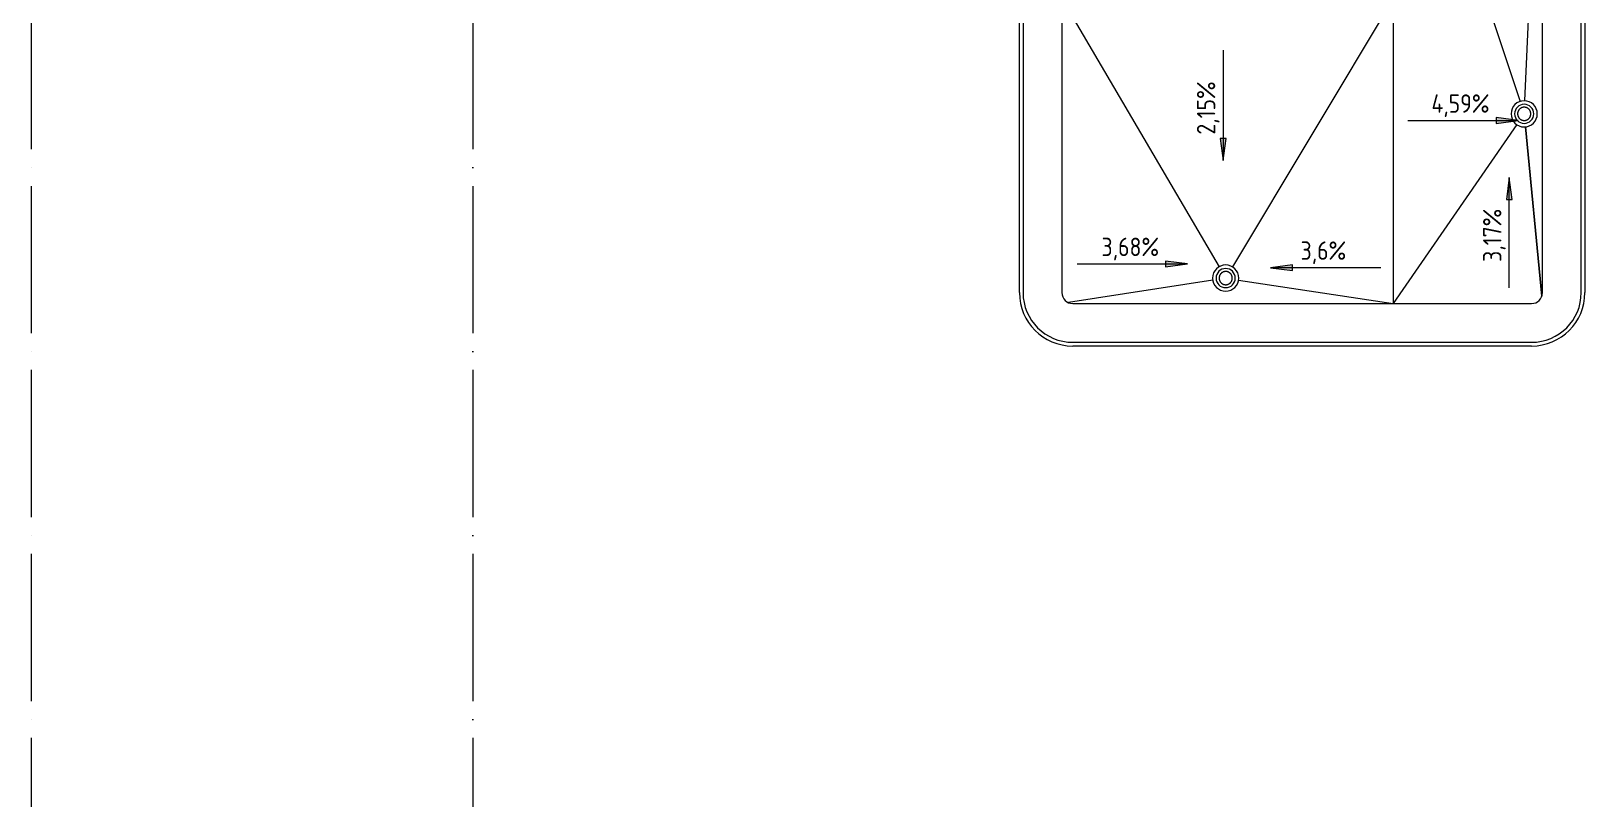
# Model space of a CAD drawing. Header units: millimetres. Extents: x -259793 to 503324, y -44556 to 93494.
# Drawn here: x 143486 to 164593, y 3784 to 14219 of the extents above; entities that cross this region are included whole.
import ezdxf

# ---------------------------------------------------------------- set-up
doc = ezdxf.new("R2010")
doc.units = ezdxf.units.MM
doc.linetypes.add('ADSK_Линия сетки', pattern=[25, 20, -2.5, 0, -2.5])
for name, color, linetype, lineweight in [('Крыша', 7, 'Continuous', 9), ('Оборудование', 8, 'Continuous', 18), ('Оси', 252, 'Continuous', 9), ('Размеры', 7, 'Continuous', 9), ('Стены внутренние', 7, 'Continuous', 18)]:
    doc.layers.add(name, color=color, linetype=linetype, lineweight=lineweight)
doc.styles.add('GOST Common_2', font='', dxfattribs={"width": 0.9, "height": 250})
doc.styles.get('GOST Common_2').set_extended_font_data('GOST type B')

# ---------------------------------------------------------------- blocks, each defined once
blk = doc.blocks.new('2 этаж')
at = {"layer": 'Размеры', "true_color": 0x636466}
for points in [[(163678, 14599), (163378, 14639), (163378, 14560)], [(159669, 14056), (159708, 14356), (159629, 14356)], [(163556, 13827), (163516, 13527), (163595, 13527)], [(159185, 12651), (158885, 12691), (158885, 12612)], [(160312, 12600), (160612, 12561), (160612, 12640)]]:
    blk.add_hatch(color=251, dxfattribs=at).paths.add_polyline_path(points)
at = {"layer": 'Крыша', "color": 251, "true_color": 0x636466}
for p, q in [((161978, 20051), (163703, 14858)), ((163766, 14867), (164006, 20051)), ((157478, 16259), (159614, 12612)), ((161978, 16259), (159794, 12611)), ((161978, 16259), (161978, 12113)), ((163658, 14546), (161978, 12113)), ((163775, 14515), (163997, 12212)), ((163997, 12212), (163775, 14515)), ((159529, 12432), (157567, 12127)), ((159877, 12432), (161978, 12113))]:
    blk.add_line(p, q, dxfattribs=at)
at = {"layer": 'Оборудование', "color": 251, "true_color": 0x636466, "flags": 128}
for points in [[(163848, 14691), (163848, 14694), (163848, 14698), (163848, 14702), (163847, 14705), (163846, 14709), (163846, 14712), (163845, 14716), (163844, 14719), (163842, 14722), (163841, 14726), (163840, 14729), (163838, 14732), (163836, 14735), (163835, 14738), (163833, 14741), (163830, 14744), (163828, 14747), (163826, 14750), (163824, 14753), (163821, 14755), (163818, 14758), (163816, 14760), (163813, 14762), (163810, 14764), (163807, 14766), (163804, 14768), (163801, 14770), (163798, 14772), (163794, 14773), (163791, 14775), (163788, 14776), (163784, 14777), (163781, 14778), (163777, 14779), (163774, 14779), (163770, 14780), (163767, 14780), (163763, 14781), (163759, 14781), (163756, 14781), (163752, 14780), (163749, 14780), (163745, 14780), (163741, 14779), (163738, 14778), (163734, 14777), (163731, 14776), (163728, 14775), (163724, 14774), (163721, 14772), (163718, 14771), (163715, 14769), (163711, 14767), (163708, 14765), (163705, 14763), (163703, 14761), (163700, 14759), (163697, 14757), (163695, 14754), (163692, 14751), (163690, 14749), (163687, 14746), (163685, 14743), (163683, 14740), (163681, 14737), (163680, 14734), (163678, 14731), (163676, 14728), (163675, 14724), (163674, 14721), (163673, 14717), (163672, 14714), (163671, 14710), (163670, 14707), (163669, 14703), (163669, 14700), (163669, 14696), (163669, 14693), (163668, 14691)], [(163668, 14691), (163669, 14687), (163669, 14684), (163669, 14680), (163670, 14676), (163670, 14673), (163671, 14669), (163672, 14666), (163673, 14662), (163674, 14659), (163676, 14656), (163677, 14652), (163679, 14649), (163680, 14646), (163682, 14643), (163684, 14640), (163686, 14637), (163688, 14634), (163691, 14631), (163693, 14629), (163696, 14626), (163698, 14624), (163701, 14621), (163704, 14619), (163707, 14617), (163710, 14615), (163713, 14613), (163716, 14611), (163719, 14610), (163722, 14608), (163726, 14607), (163729, 14606), (163733, 14605), (163736, 14604), (163740, 14603), (163743, 14602), (163747, 14602), (163750, 14601), (163754, 14601), (163757, 14601), (163761, 14601), (163765, 14601), (163768, 14601), (163772, 14602), (163775, 14602), (163779, 14603), (163782, 14604), (163786, 14605), (163789, 14606), (163792, 14608), (163796, 14609), (163799, 14611), (163802, 14612), (163805, 14614), (163808, 14616), (163811, 14618), (163814, 14620), (163817, 14623), (163820, 14625), (163822, 14627), (163825, 14630), (163827, 14633), (163829, 14636), (163831, 14638), (163833, 14641), (163835, 14644), (163837, 14648), (163839, 14651), (163840, 14654), (163842, 14657), (163843, 14661), (163844, 14664), (163845, 14668), (163846, 14671), (163847, 14675), (163847, 14678), (163848, 14682), (163848, 14685), (163848, 14689), (163848, 14691)], [(159793, 12459), (159793, 12462), (159793, 12466), (159793, 12470), (159792, 12473), (159791, 12477), (159791, 12480), (159790, 12484), (159789, 12487), (159788, 12490), (159786, 12494), (159785, 12497), (159783, 12500), (159781, 12503), (159780, 12506), (159778, 12509), (159776, 12512), (159773, 12515), (159771, 12518), (159769, 12521), (159766, 12523), (159763, 12526), (159761, 12528), (159758, 12530), (159755, 12532), (159752, 12534), (159749, 12536), (159746, 12538), (159743, 12540), (159739, 12541), (159736, 12543), (159733, 12544), (159729, 12545), (159726, 12546), (159722, 12547), (159719, 12547), (159715, 12548), (159712, 12548), (159708, 12549), (159704, 12549), (159701, 12549), (159697, 12548), (159694, 12548), (159690, 12548), (159687, 12547), (159683, 12546), (159680, 12545), (159676, 12544), (159673, 12543), (159669, 12542), (159666, 12540), (159663, 12539), (159660, 12537), (159657, 12535), (159653, 12533), (159651, 12531), (159648, 12529), (159645, 12527), (159642, 12525), (159640, 12522), (159637, 12519), (159635, 12517), (159633, 12514), (159630, 12511), (159628, 12508), (159626, 12505), (159625, 12502), (159623, 12499), (159621, 12496), (159620, 12492), (159619, 12489), (159618, 12485), (159617, 12482), (159616, 12478), (159615, 12475), (159614, 12471), (159614, 12468), (159614, 12464), (159614, 12461), (159614, 12459)], [(159614, 12459), (159614, 12455), (159614, 12452), (159614, 12448), (159615, 12444), (159615, 12441), (159616, 12437), (159617, 12434), (159618, 12430), (159619, 12427), (159621, 12424), (159622, 12420), (159624, 12417), (159625, 12414), (159627, 12411), (159629, 12408), (159631, 12405), (159634, 12402), (159636, 12399), (159638, 12397), (159641, 12394), (159643, 12392), (159646, 12389), (159649, 12387), (159652, 12385), (159655, 12383), (159658, 12381), (159661, 12379), (159664, 12378), (159668, 12376), (159671, 12375), (159674, 12374), (159678, 12373), (159681, 12372), (159685, 12371), (159688, 12370), (159692, 12370), (159695, 12369), (159699, 12369), (159702, 12369), (159706, 12369), (159710, 12369), (159713, 12369), (159717, 12370), (159720, 12370), (159724, 12371), (159727, 12372), (159731, 12373), (159734, 12374), (159738, 12376), (159741, 12377), (159744, 12379), (159747, 12380), (159750, 12382), (159753, 12384), (159756, 12386), (159759, 12388), (159762, 12391), (159765, 12393), (159767, 12395), (159770, 12398), (159772, 12401), (159774, 12404), (159776, 12406), (159779, 12409), (159780, 12412), (159782, 12416), (159784, 12419), (159785, 12422), (159787, 12425), (159788, 12429), (159789, 12432), (159790, 12436), (159791, 12439), (159792, 12443), (159792, 12446), (159793, 12450), (159793, 12453), (159793, 12457), (159793, 12459)]]:
    blk.add_lwpolyline(points, dxfattribs=at)
at = {"layer": 'Оборудование', "color": 251, "true_color": 0x636466}
for centre, radius, start, end in [((163758, 14691), 178, 0, 180), ((163758, 14691), 130, 0, 180), ((163758, 14691), 178, 180, 0), ((163758, 14691), 130, 180, 0), ((159703, 12459), 178, 0, 180), ((159703, 12459), 178, 180, 0), ((159703, 12459), 130, 0, 180), ((159703, 12459), 130, 180, 0)]:
    blk.add_arc(centre, radius, start, end, dxfattribs=at)
at = {"layer": 'Оси', "color": 251, "linetype": 'ADSK_Линия сетки', "ltscale": 100, "true_color": 0x636466}
for p, q in [((143476, 33711), (143476, -30995)), ((149476, 33711), (149476, -32265))]:
    blk.add_line(p, q, dxfattribs=at)
at = {"layer": 'Размеры', "color": 251, "lineweight": 20, "true_color": 0x636466}
for p, q in [((159669, 15556), (159669, 14056)), ((162178, 14599), (163678, 14599)), ((163556, 12327), (163556, 13827)), ((157685, 12651), (159185, 12651)), ((161812, 12600), (160312, 12600))]:
    blk.add_line(p, q, dxfattribs=at)
at = {"layer": 'Размеры', "color": 251, "true_color": 0x636466}
for p, q in [((163678, 14599), (163378, 14639)), ((163378, 14639), (163378, 14560)), ((163378, 14560), (163678, 14599)), ((159708, 14356), (159629, 14356)), ((159629, 14356), (159669, 14056)), ((159669, 14056), (159708, 14356)), ((163556, 13827), (163516, 13527)), ((163595, 13527), (163556, 13827)), ((163516, 13527), (163595, 13527)), ((159185, 12651), (158885, 12691)), ((158885, 12691), (158885, 12612)), ((158885, 12612), (159185, 12651)), ((160612, 12640), (160312, 12600)), ((160312, 12600), (160612, 12561)), ((160612, 12561), (160612, 12640))]:
    blk.add_line(p, q, dxfattribs=at)
at = {"layer": 'Стены внутренние', "color": 251, "true_color": 0x636466}
for p, q in [((164006, 12261), (164006, 27063)), ((164533, 12261), (164533, 27063)), ((164583, 27063), (164583, 12261)), ((156901, 12261), (156901, 16256)), ((156951, 16256), (156951, 12261)), ((157478, 16256), (157478, 12261)), ((157626, 12113), (163858, 12113)), ((157626, 11586), (163858, 11586)), ((163858, 11536), (157626, 11536))]:
    blk.add_line(p, q, dxfattribs=at)
for centre, radius, start, end in [((157626, 12261), 725, 180, 270), ((157626, 12261), 675, 180, 270), ((157626, 12261), 148, 180, 270), ((163858, 12261), 148, 270, 0), ((163858, 12261), 675, 270, 0), ((163858, 12261), 725, 270, 0)]:
    blk.add_arc(centre, radius, start, end, dxfattribs=at)
at = {"layer": 'Размеры', "color": 251, "true_color": 0x636466, "style": 'GOST Common_2', "width": 0.9}
for s, rotation, p in [('2,15%%%', 90, (159562, 14409)), ('4,59%%%', 360, (162498, 14706)), ('3,17%%%', 90, (163449, 12680)), ('3,6%%%', 360, (160721, 12707))]:
    blk.add_text(s, height=250, rotation=rotation, dxfattribs=at).set_placement(p)
blk.add_text('3,68%%%', height=250, dxfattribs=at).set_placement((158017, 12758))

msp = doc.modelspace()

# ---------------------------------------------------------------- block references
msp.add_blockref('2 этаж', (10, -1596.55941))

doc.saveas('drawing.dxf')
